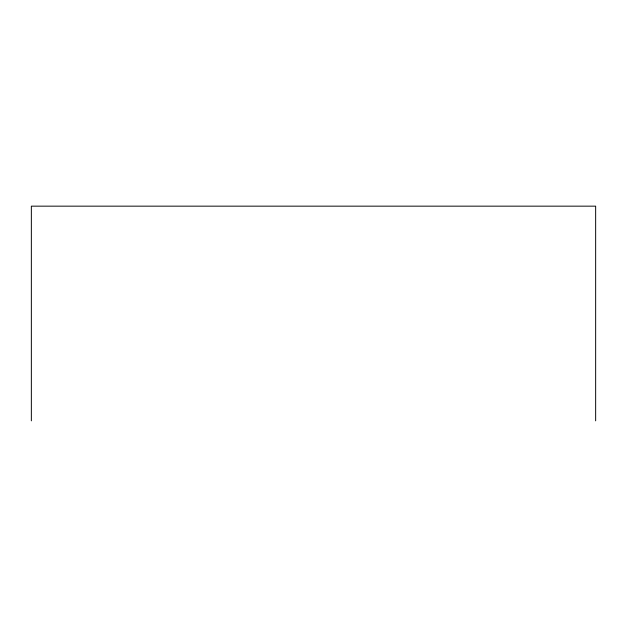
<?xml version="1.0" encoding="UTF-8"?>
<svg xmlns="http://www.w3.org/2000/svg" width="627" height="627" viewBox="0 0 627 627"><rect width="100%" height="100%" fill="white"/><g stroke="black" fill="none" stroke-linecap="round" stroke-linejoin="round"><path stroke-width="0.94" d="M595.65 420.842L595.65 206.158L31.35 206.158L31.35 420.842"/></g></svg>
